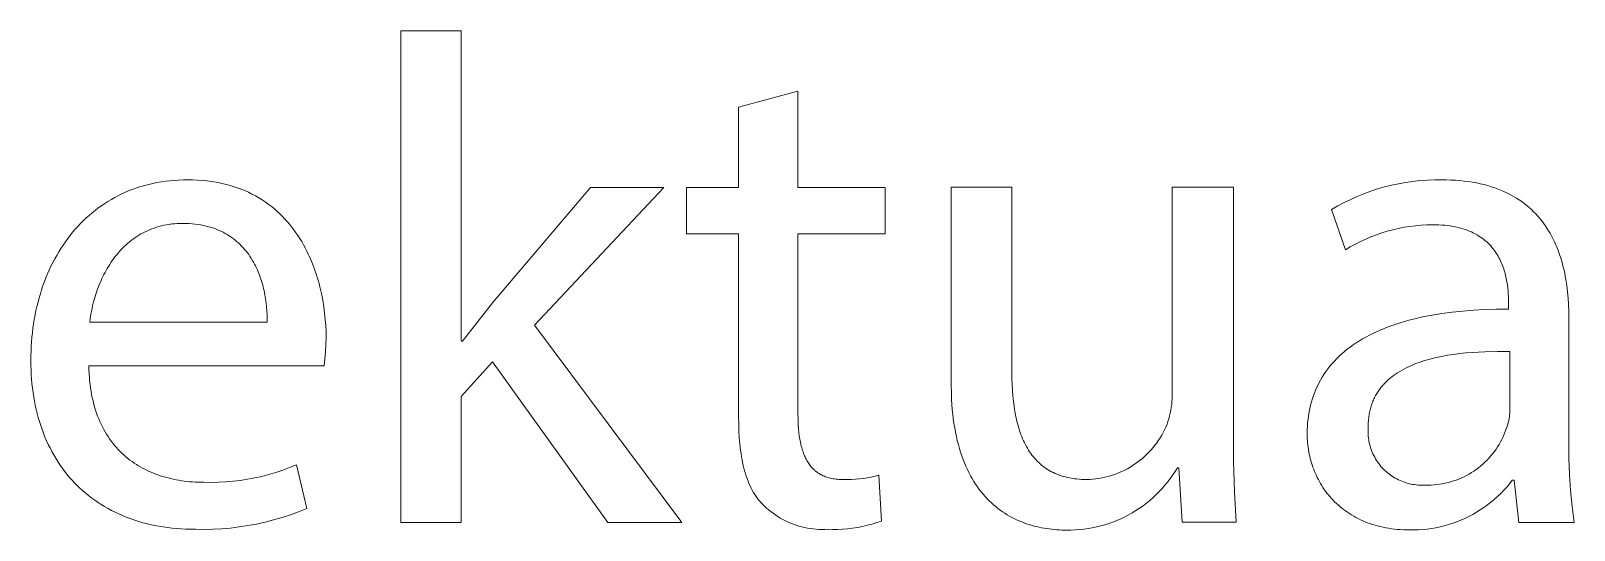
# Model space of a CAD drawing. Header units: millimetres. Extents: x 0 to 4030, y -54 to 2762.
# Drawn here: x 3602.1 to 3692.1, y 13.5 to 42.6 of the extents above; entities that cross this region are included whole.
import ezdxf

# ---------------------------------------------------------------- set-up
doc = ezdxf.new("R2010")
doc.units = ezdxf.units.MM
doc.header["$MEASUREMENT"] = 0
doc.layers.add('Domyślny', color=7, linetype='Continuous', true_color=0x000000)

msp = doc.modelspace()

# ---------------------------------------------------------------- linework, layer by layer
at = {"layer": 'Domyślny', "color": 18, "lineweight": 15, "true_color": 0x000000}
for p, q in [((3623.718, 13.946), (3623.718, 42.598)), ((3623.718, 42.598), (3627.235, 42.598)), ((3627.235, 42.598), (3627.235, 24.508)), ((3643.417, 38.155), (3646.88, 39.081)), ((3646.88, 39.081), (3646.88, 33.471)), ((3643.417, 33.471), (3643.417, 38.155)), ((3607.88, 33.284), (3608.1, 33.369)), ((3608.1, 33.369), (3608.324, 33.448)), ((3608.324, 33.448), (3608.551, 33.521)), ((3608.551, 33.521), (3608.782, 33.588)), ((3608.782, 33.588), (3609.016, 33.649)), ((3609.016, 33.649), (3609.254, 33.704)), ((3609.254, 33.704), (3609.495, 33.753)), ((3609.495, 33.753), (3609.74, 33.796)), ((3609.74, 33.796), (3609.988, 33.832)), ((3609.988, 33.832), (3610.24, 33.862)), ((3610.24, 33.862), (3610.495, 33.885)), ((3610.495, 33.885), (3610.753, 33.902)), ((3610.753, 33.902), (3611.015, 33.912)), ((3611.015, 33.912), (3611.28, 33.915)), ((3611.28, 33.915), (3611.576, 33.911)), ((3611.576, 33.911), (3611.865, 33.899)), ((3611.865, 33.899), (3612.148, 33.879)), ((3612.148, 33.879), (3612.424, 33.851)), ((3612.424, 33.851), (3612.693, 33.816)), ((3612.693, 33.816), (3612.955, 33.774)), ((3612.955, 33.774), (3613.212, 33.724)), ((3613.212, 33.724), (3613.461, 33.667)), ((3613.461, 33.667), (3613.705, 33.604)), ((3613.705, 33.604), (3613.942, 33.534)), ((3613.942, 33.534), (3614.173, 33.457)), ((3614.173, 33.457), (3614.398, 33.374)), ((3614.398, 33.374), (3614.617, 33.285)), ((3629.06, 26.735), (3634.777, 33.472)), ((3639.058, 33.472), (3631.516, 25.447)), ((3634.777, 33.472), (3639.058, 33.472)), ((3640.384, 30.774), (3640.384, 33.471)), ((3640.384, 33.471), (3643.417, 33.471)), ((3646.88, 33.471), (3651.966, 33.471)), ((3651.966, 33.471), (3651.966, 30.774)), ((3655.812, 22.044), (3655.812, 33.478)), ((3655.812, 33.478), (3659.355, 33.478)), ((3659.355, 33.478), (3659.355, 22.661)), ((3668.71, 21.493), (3668.71, 33.478)), ((3668.71, 33.478), (3672.279, 33.478)), ((3672.279, 33.478), (3672.279, 19.265)), ((3680.282, 33.251), (3680.682, 33.382)), ((3680.682, 33.382), (3681.086, 33.498)), ((3681.086, 33.498), (3681.494, 33.601)), ((3681.494, 33.601), (3681.905, 33.689)), ((3681.905, 33.689), (3682.319, 33.763)), ((3682.319, 33.763), (3682.736, 33.823)), ((3682.736, 33.823), (3683.154, 33.868)), ((3683.154, 33.868), (3683.573, 33.899)), ((3683.573, 33.899), (3683.994, 33.915)), ((3683.994, 33.915), (3684.414, 33.917)), ((3684.414, 33.917), (3684.69, 33.914)), ((3684.69, 33.914), (3684.96, 33.905)), ((3684.96, 33.905), (3685.223, 33.89)), ((3685.223, 33.89), (3685.48, 33.87)), ((3685.48, 33.87), (3685.73, 33.844)), ((3685.73, 33.844), (3685.974, 33.813)), ((3685.974, 33.813), (3686.212, 33.776)), ((3686.212, 33.776), (3686.444, 33.734)), ((3686.444, 33.734), (3686.67, 33.686)), ((3686.67, 33.686), (3686.89, 33.634)), ((3686.89, 33.634), (3687.104, 33.577)), ((3687.104, 33.577), (3687.312, 33.514)), ((3687.312, 33.514), (3687.514, 33.447)), ((3687.514, 33.447), (3687.711, 33.375)), ((3687.711, 33.375), (3687.902, 33.299)), ((3606.07, 32.274), (3606.256, 32.407)), ((3606.256, 32.407), (3606.445, 32.535)), ((3606.445, 32.535), (3606.639, 32.659)), ((3606.639, 32.659), (3606.836, 32.776)), ((3606.836, 32.776), (3607.038, 32.889)), ((3607.038, 32.889), (3607.243, 32.996)), ((3607.243, 32.996), (3607.452, 33.098)), ((3607.452, 33.098), (3607.664, 33.194)), ((3607.664, 33.194), (3607.88, 33.284)), ((3614.617, 33.285), (3614.83, 33.19)), ((3614.83, 33.19), (3615.036, 33.089)), ((3615.036, 33.089), (3615.238, 32.983)), ((3615.238, 32.983), (3615.433, 32.871)), ((3615.433, 32.871), (3615.622, 32.754)), ((3615.622, 32.754), (3615.806, 32.632)), ((3615.806, 32.632), (3615.985, 32.505)), ((3615.985, 32.505), (3616.158, 32.373)), ((3678.364, 32.396), (3678.735, 32.593)), ((3678.735, 32.593), (3679.113, 32.778)), ((3679.113, 32.778), (3679.497, 32.949)), ((3679.497, 32.949), (3679.887, 33.107)), ((3679.887, 33.107), (3680.282, 33.251)), ((3687.902, 33.299), (3688.088, 33.218)), ((3688.088, 33.218), (3688.268, 33.133)), ((3688.268, 33.133), (3688.443, 33.043)), ((3688.443, 33.043), (3688.612, 32.949)), ((3688.612, 32.949), (3688.776, 32.851)), ((3688.776, 32.851), (3688.935, 32.749)), ((3688.935, 32.749), (3689.089, 32.643)), ((3689.089, 32.643), (3689.237, 32.533)), ((3689.237, 32.533), (3689.381, 32.419)), ((3689.381, 32.419), (3689.52, 32.302)), ((3605.038, 31.371), (3605.2, 31.533)), ((3605.2, 31.533), (3605.366, 31.691)), ((3605.366, 31.691), (3605.536, 31.844)), ((3605.536, 31.844), (3605.71, 31.992)), ((3605.71, 31.992), (3605.888, 32.135)), ((3605.888, 32.135), (3606.07, 32.274)), ((3616.158, 32.373), (3616.325, 32.237)), ((3616.325, 32.237), (3616.487, 32.096)), ((3616.487, 32.096), (3616.644, 31.951)), ((3616.644, 31.951), (3616.795, 31.803)), ((3616.795, 31.803), (3616.942, 31.65)), ((3616.942, 31.65), (3617.083, 31.493)), ((3677.999, 32.185), (3678.364, 32.396)), ((3678.804, 29.837), (3677.999, 32.185)), ((3689.52, 32.302), (3689.654, 32.181)), ((3689.654, 32.181), (3689.783, 32.057)), ((3689.783, 32.057), (3689.907, 31.929)), ((3689.907, 31.929), (3690.027, 31.798)), ((3690.027, 31.798), (3690.143, 31.664)), ((3690.143, 31.664), (3690.253, 31.527)), ((3690.253, 31.527), (3690.36, 31.387)), ((3604.29, 30.493), (3604.431, 30.677)), ((3604.431, 30.677), (3604.577, 30.857)), ((3604.577, 30.857), (3604.726, 31.033)), ((3604.726, 31.033), (3604.88, 31.204)), ((3604.88, 31.204), (3605.038, 31.371)), ((3608.325, 30.614), (3608.211, 30.538)), ((3608.442, 30.687), (3608.325, 30.614)), ((3608.561, 30.758), (3608.442, 30.687)), ((3608.683, 30.824), (3608.561, 30.758)), ((3608.807, 30.888), (3608.683, 30.824)), ((3608.935, 30.948), (3608.807, 30.888)), ((3609.065, 31.005), (3608.935, 30.948)), ((3609.198, 31.058), (3609.065, 31.005)), ((3609.333, 31.107), (3609.198, 31.058)), ((3609.471, 31.153), (3609.333, 31.107)), ((3609.613, 31.194), (3609.471, 31.153)), ((3609.757, 31.232), (3609.613, 31.194)), ((3609.903, 31.266), (3609.757, 31.232)), ((3610.053, 31.295), (3609.903, 31.266)), ((3610.206, 31.32), (3610.053, 31.295)), ((3610.361, 31.341), (3610.206, 31.32)), ((3610.519, 31.358), (3610.361, 31.341)), ((3610.68, 31.369), (3610.519, 31.358)), ((3610.845, 31.376), (3610.68, 31.369)), ((3611.012, 31.379), (3610.845, 31.376)), ((3611.197, 31.376), (3611.012, 31.379)), ((3611.378, 31.369), (3611.197, 31.376)), ((3611.554, 31.356), (3611.378, 31.369)), ((3611.727, 31.339), (3611.554, 31.356)), ((3611.895, 31.317), (3611.727, 31.339)), ((3612.058, 31.29), (3611.895, 31.317)), ((3612.218, 31.259), (3612.058, 31.29)), ((3612.373, 31.223), (3612.218, 31.259)), ((3612.525, 31.184), (3612.373, 31.223)), ((3612.672, 31.14), (3612.525, 31.184)), ((3612.815, 31.092), (3612.672, 31.14)), ((3612.955, 31.04), (3612.815, 31.092)), ((3613.09, 30.984), (3612.955, 31.04)), ((3613.222, 30.924), (3613.09, 30.984)), ((3613.35, 30.861), (3613.222, 30.924)), ((3613.474, 30.794), (3613.35, 30.861)), ((3613.594, 30.724), (3613.474, 30.794)), ((3613.711, 30.651), (3613.594, 30.724)), ((3613.824, 30.574), (3613.711, 30.651)), ((3617.083, 31.493), (3617.219, 31.334)), ((3617.219, 31.334), (3617.35, 31.17)), ((3617.35, 31.17), (3617.477, 31.004)), ((3617.477, 31.004), (3617.598, 30.835)), ((3617.598, 30.835), (3617.715, 30.663)), ((3617.715, 30.663), (3617.827, 30.488)), ((3643.417, 30.774), (3640.384, 30.774)), ((3643.417, 20.118), (3643.417, 30.774)), ((3651.966, 30.774), (3646.88, 30.774)), ((3646.88, 30.774), (3646.88, 20.238)), ((3680.609, 30.714), (3680.296, 30.594)), ((3680.926, 30.823), (3680.609, 30.714)), ((3681.246, 30.921), (3680.926, 30.823)), ((3681.57, 31.008), (3681.246, 30.921)), ((3681.896, 31.084), (3681.57, 31.008)), ((3682.225, 31.148), (3681.896, 31.084)), ((3682.556, 31.201), (3682.225, 31.148)), ((3682.888, 31.243), (3682.556, 31.201)), ((3683.222, 31.274), (3682.888, 31.243)), ((3683.556, 31.292), (3683.222, 31.274)), ((3683.891, 31.3), (3683.556, 31.292)), ((3684.075, 31.298), (3683.891, 31.3)), ((3684.254, 31.291), (3684.075, 31.298)), ((3684.428, 31.281), (3684.254, 31.291)), ((3684.597, 31.267), (3684.428, 31.281)), ((3684.762, 31.248), (3684.597, 31.267)), ((3684.921, 31.226), (3684.762, 31.248)), ((3685.076, 31.201), (3684.921, 31.226)), ((3685.226, 31.171), (3685.076, 31.201)), ((3685.371, 31.139), (3685.226, 31.171)), ((3685.512, 31.102), (3685.371, 31.139)), ((3685.648, 31.063), (3685.512, 31.102)), ((3685.78, 31.02), (3685.648, 31.063)), ((3685.907, 30.975), (3685.78, 31.02)), ((3686.03, 30.926), (3685.907, 30.975)), ((3686.15, 30.874), (3686.03, 30.926)), ((3686.264, 30.819), (3686.15, 30.874)), ((3686.375, 30.762), (3686.264, 30.819)), ((3686.482, 30.702), (3686.375, 30.762)), ((3686.585, 30.64), (3686.482, 30.702)), ((3686.684, 30.575), (3686.585, 30.64)), ((3690.36, 31.387), (3690.462, 31.244)), ((3690.462, 31.244), (3690.559, 31.098)), ((3690.559, 31.098), (3690.653, 30.95)), ((3690.653, 30.95), (3690.742, 30.799)), ((3690.742, 30.799), (3690.827, 30.645)), ((3690.827, 30.645), (3690.908, 30.489)), ((3603.648, 29.511), (3603.767, 29.715)), ((3603.767, 29.715), (3603.892, 29.915)), ((3603.892, 29.915), (3604.02, 30.112)), ((3604.02, 30.112), (3604.153, 30.304)), ((3604.153, 30.304), (3604.29, 30.493)), ((3607.303, 29.73), (3607.215, 29.628)), ((3607.394, 29.829), (3607.303, 29.73)), ((3607.487, 29.926), (3607.394, 29.829)), ((3607.583, 30.021), (3607.487, 29.926)), ((3607.681, 30.114), (3607.583, 30.021)), ((3607.782, 30.204), (3607.681, 30.114)), ((3607.886, 30.292), (3607.782, 30.204)), ((3607.992, 30.376), (3607.886, 30.292)), ((3608.1, 30.459), (3607.992, 30.376)), ((3608.211, 30.538), (3608.1, 30.459)), ((3613.934, 30.495), (3613.824, 30.574)), ((3614.04, 30.412), (3613.934, 30.495)), ((3614.143, 30.326), (3614.04, 30.412)), ((3614.242, 30.238), (3614.143, 30.326)), ((3614.338, 30.147), (3614.242, 30.238)), ((3614.43, 30.054), (3614.338, 30.147)), ((3614.519, 29.958), (3614.43, 30.054)), ((3614.605, 29.86), (3614.519, 29.958)), ((3614.688, 29.76), (3614.605, 29.86)), ((3614.767, 29.658), (3614.688, 29.76)), ((3617.827, 30.488), (3617.935, 30.311)), ((3617.935, 30.311), (3618.038, 30.131)), ((3618.038, 30.131), (3618.137, 29.95)), ((3618.137, 29.95), (3618.231, 29.766)), ((3618.231, 29.766), (3618.321, 29.581)), ((3679.092, 30.009), (3678.804, 29.837)), ((3679.385, 30.17), (3679.092, 30.009)), ((3679.684, 30.322), (3679.385, 30.17)), ((3679.988, 30.463), (3679.684, 30.322)), ((3680.296, 30.594), (3679.988, 30.463)), ((3686.78, 30.508), (3686.684, 30.575)), ((3686.871, 30.438), (3686.78, 30.508)), ((3686.959, 30.367), (3686.871, 30.438)), ((3687.044, 30.293), (3686.959, 30.367)), ((3687.125, 30.218), (3687.044, 30.293)), ((3687.202, 30.14), (3687.125, 30.218)), ((3687.277, 30.061), (3687.202, 30.14)), ((3687.348, 29.98), (3687.277, 30.061)), ((3687.415, 29.898), (3687.348, 29.98)), ((3687.48, 29.814), (3687.415, 29.898)), ((3687.541, 29.729), (3687.48, 29.814)), ((3687.6, 29.642), (3687.541, 29.729)), ((3690.908, 30.489), (3690.985, 30.331)), ((3690.985, 30.331), (3691.059, 30.171)), ((3691.059, 30.171), (3691.128, 30.009)), ((3691.128, 30.009), (3691.194, 29.844)), ((3691.194, 29.844), (3691.256, 29.678)), ((3603.212, 28.657), (3603.314, 28.876)), ((3603.314, 28.876), (3603.421, 29.091)), ((3603.421, 29.091), (3603.532, 29.303)), ((3603.532, 29.303), (3603.648, 29.511)), ((3606.666, 28.867), (3606.597, 28.752)), ((3606.737, 28.981), (3606.666, 28.867)), ((3606.811, 29.093), (3606.737, 28.981)), ((3606.887, 29.203), (3606.811, 29.093)), ((3606.965, 29.312), (3606.887, 29.203)), ((3607.046, 29.419), (3606.965, 29.312)), ((3607.129, 29.525), (3607.046, 29.419)), ((3607.215, 29.628), (3607.129, 29.525)), ((3614.844, 29.553), (3614.767, 29.658)), ((3614.917, 29.447), (3614.844, 29.553)), ((3614.988, 29.339), (3614.917, 29.447)), ((3615.055, 29.229), (3614.988, 29.339)), ((3615.119, 29.118), (3615.055, 29.229)), ((3615.181, 29.005), (3615.119, 29.118)), ((3615.24, 28.892), (3615.181, 29.005)), ((3615.296, 28.776), (3615.24, 28.892)), ((3618.321, 29.581), (3618.406, 29.394)), ((3618.406, 29.394), (3618.487, 29.206)), ((3618.487, 29.206), (3618.565, 29.016)), ((3618.565, 29.016), (3618.638, 28.826)), ((3618.638, 28.826), (3618.707, 28.634)), ((3687.656, 29.555), (3687.6, 29.642)), ((3687.708, 29.466), (3687.656, 29.555)), ((3687.758, 29.376), (3687.708, 29.466)), ((3687.806, 29.285), (3687.758, 29.376)), ((3687.85, 29.194), (3687.806, 29.285)), ((3687.893, 29.102), (3687.85, 29.194)), ((3687.932, 29.009), (3687.893, 29.102)), ((3687.969, 28.916), (3687.932, 29.009)), ((3688.004, 28.822), (3687.969, 28.916)), ((3688.037, 28.728), (3688.004, 28.822)), ((3691.256, 29.678), (3691.315, 29.51)), ((3691.315, 29.51), (3691.37, 29.34)), ((3691.37, 29.34), (3691.421, 29.168)), ((3691.421, 29.168), (3691.469, 28.995)), ((3691.469, 28.995), (3691.514, 28.821)), ((3691.514, 28.821), (3691.556, 28.645)), ((3602.848, 27.747), (3602.932, 27.98)), ((3602.932, 27.98), (3603.021, 28.209)), ((3603.021, 28.209), (3603.114, 28.434)), ((3603.114, 28.434), (3603.212, 28.657)), ((3606.232, 28.041), (3606.128, 27.797)), ((3606.287, 28.162), (3606.232, 28.041)), ((3606.344, 28.282), (3606.287, 28.162)), ((3606.404, 28.401), (3606.344, 28.282)), ((3606.466, 28.519), (3606.404, 28.401)), ((3606.53, 28.636), (3606.466, 28.519)), ((3606.597, 28.752), (3606.53, 28.636)), ((3615.349, 28.66), (3615.296, 28.776)), ((3615.4, 28.543), (3615.349, 28.66)), ((3615.448, 28.425), (3615.4, 28.543)), ((3615.493, 28.306), (3615.448, 28.425)), ((3615.536, 28.186), (3615.493, 28.306)), ((3615.576, 28.066), (3615.536, 28.186)), ((3615.614, 27.946), (3615.576, 28.066)), ((3615.649, 27.825), (3615.614, 27.946)), ((3618.707, 28.634), (3618.772, 28.442)), ((3618.772, 28.442), (3618.834, 28.25)), ((3618.834, 28.25), (3618.891, 28.057)), ((3618.891, 28.057), (3618.945, 27.864)), ((3688.067, 28.634), (3688.037, 28.728)), ((3688.095, 28.54), (3688.067, 28.634)), ((3688.121, 28.445), (3688.095, 28.54)), ((3688.146, 28.351), (3688.121, 28.445)), ((3688.168, 28.257), (3688.146, 28.351)), ((3688.188, 28.163), (3688.168, 28.257)), ((3688.224, 27.977), (3688.188, 28.163)), ((3688.253, 27.792), (3688.224, 27.977)), ((3691.556, 28.645), (3691.594, 28.468)), ((3691.594, 28.468), (3691.629, 28.29)), ((3691.629, 28.29), (3691.662, 28.111)), ((3691.662, 28.111), (3691.717, 27.751)), ((3602.558, 26.787), (3602.623, 27.032)), ((3602.623, 27.032), (3602.694, 27.273)), ((3602.694, 27.273), (3602.769, 27.512)), ((3602.769, 27.512), (3602.848, 27.747)), ((3605.869, 27.058), (3605.8, 26.811)), ((3605.947, 27.305), (3605.869, 27.058)), ((3606.033, 27.551), (3605.947, 27.305)), ((3606.128, 27.797), (3606.033, 27.551)), ((3615.682, 27.703), (3615.649, 27.825)), ((3615.713, 27.582), (3615.682, 27.703)), ((3615.741, 27.461), (3615.713, 27.582)), ((3615.791, 27.219), (3615.741, 27.461)), ((3615.833, 26.978), (3615.791, 27.219)), ((3618.945, 27.864), (3618.995, 27.67)), ((3618.995, 27.67), (3619.085, 27.285)), ((3619.085, 27.285), (3619.161, 26.901)), ((3688.275, 27.611), (3688.253, 27.792)), ((3688.293, 27.434), (3688.275, 27.611)), ((3688.305, 27.261), (3688.293, 27.434)), ((3688.314, 27.093), (3688.305, 27.261)), ((3688.318, 26.932), (3688.314, 27.093)), ((3691.717, 27.751), (3691.761, 27.387)), ((3691.761, 27.387), (3691.795, 27.021)), ((3691.795, 27.021), (3691.818, 26.654)), ((3602.389, 26.038), (3602.44, 26.29)), ((3602.44, 26.29), (3602.497, 26.54)), ((3602.497, 26.54), (3602.558, 26.787)), ((3605.687, 26.321), (3605.642, 26.08)), ((3605.74, 26.565), (3605.687, 26.321)), ((3605.8, 26.811), (3605.74, 26.565)), ((3615.866, 26.739), (3615.833, 26.978)), ((3615.892, 26.503), (3615.866, 26.739)), ((3615.91, 26.271), (3615.892, 26.503)), ((3615.921, 26.044), (3615.91, 26.271)), ((3619.161, 26.901), (3619.224, 26.521)), ((3619.224, 26.521), (3619.274, 26.146)), ((3619.274, 26.146), (3619.312, 25.777)), ((3627.315, 24.508), (3629.06, 26.735)), ((3683.859, 26.028), (3684.435, 26.123)), ((3684.435, 26.123), (3685.032, 26.202)), ((3685.032, 26.202), (3685.65, 26.267)), ((3685.65, 26.267), (3686.287, 26.317)), ((3686.287, 26.317), (3686.945, 26.351)), ((3686.945, 26.351), (3687.622, 26.37)), ((3687.622, 26.37), (3688.32, 26.374)), ((3688.32, 26.777), (3688.318, 26.932)), ((3688.32, 26.374), (3688.32, 26.777)), ((3691.818, 26.654), (3691.831, 26.286)), ((3691.831, 26.286), (3691.836, 25.918)), ((3602.231, 25.002), (3602.263, 25.264)), ((3602.263, 25.264), (3602.3, 25.524)), ((3602.3, 25.524), (3602.342, 25.782)), ((3602.342, 25.782), (3602.389, 26.038)), ((3605.605, 25.842), (3605.576, 25.608)), ((3605.576, 25.608), (3615.924, 25.608)), ((3605.642, 26.08), (3605.605, 25.842)), ((3615.926, 25.823), (3615.921, 26.044)), ((3615.924, 25.608), (3615.926, 25.823)), ((3619.312, 25.777), (3619.339, 25.416)), ((3619.339, 25.416), (3619.354, 25.064)), ((3631.516, 25.447), (3640.105, 13.946)), ((3680.84, 25.155), (3681.062, 25.248)), ((3681.062, 25.248), (3681.29, 25.337)), ((3681.29, 25.337), (3681.523, 25.422)), ((3681.523, 25.422), (3681.761, 25.504)), ((3681.761, 25.504), (3682.005, 25.582)), ((3682.005, 25.582), (3682.254, 25.657)), ((3682.254, 25.657), (3682.508, 25.728)), ((3682.508, 25.728), (3682.768, 25.795)), ((3682.768, 25.795), (3683.303, 25.919)), ((3683.303, 25.919), (3683.859, 26.028)), ((3691.836, 25.918), (3691.836, 18.617)), ((3602.163, 24.2), (3602.181, 24.469)), ((3602.181, 24.469), (3602.203, 24.737)), ((3602.203, 24.737), (3602.231, 25.002)), ((3619.349, 24.308), (3619.325, 23.895)), ((3619.359, 24.722), (3619.349, 24.308)), ((3619.354, 25.064), (3619.359, 24.722)), ((3627.235, 24.508), (3627.315, 24.508)), ((3679.257, 24.288), (3679.436, 24.408)), ((3679.436, 24.408), (3679.62, 24.526)), ((3679.62, 24.526), (3679.809, 24.639)), ((3679.809, 24.639), (3680.004, 24.75)), ((3680.004, 24.75), (3680.205, 24.856)), ((3680.205, 24.856), (3680.411, 24.959)), ((3680.411, 24.959), (3680.623, 25.059)), ((3680.623, 25.059), (3680.84, 25.155)), ((3602.141, 23.38), (3602.143, 23.655)), ((3602.143, 23.655), (3602.151, 23.929)), ((3602.151, 23.929), (3602.163, 24.2)), ((3619.288, 23.483), (3619.239, 23.072)), ((3619.325, 23.895), (3619.288, 23.483)), ((3678.164, 23.347), (3678.304, 23.492)), ((3678.304, 23.492), (3678.448, 23.633)), ((3678.448, 23.633), (3678.599, 23.771)), ((3678.599, 23.771), (3678.755, 23.905)), ((3678.755, 23.905), (3678.917, 24.036)), ((3678.917, 24.036), (3679.084, 24.164)), ((3679.084, 24.164), (3679.257, 24.288)), ((3683.587, 23.423), (3683.427, 23.376)), ((3683.749, 23.468), (3683.587, 23.423)), ((3684.08, 23.55), (3683.749, 23.468)), ((3684.419, 23.622), (3684.08, 23.55)), ((3684.764, 23.685), (3684.419, 23.622)), ((3685.116, 23.739), (3684.764, 23.685)), ((3685.472, 23.785), (3685.116, 23.739)), ((3685.833, 23.824), (3685.472, 23.785)), ((3686.197, 23.854), (3685.833, 23.824)), ((3686.563, 23.878), (3686.197, 23.854)), ((3686.931, 23.895), (3686.563, 23.878)), ((3687.668, 23.911), (3686.931, 23.895)), ((3688.4, 23.905), (3687.668, 23.911)), ((3688.4, 20.523), (3688.4, 23.905)), ((3602.143, 23.106), (3602.141, 23.38)), ((3602.151, 22.835), (3602.143, 23.106)), ((3602.164, 22.566), (3602.151, 22.835)), ((3602.182, 22.301), (3602.164, 22.566)), ((3605.523, 23.072), (3605.528, 22.848)), ((3619.239, 23.072), (3605.523, 23.072)), ((3605.528, 22.848), (3605.538, 22.629)), ((3605.538, 22.629), (3605.552, 22.414)), ((3629.06, 23.3), (3627.235, 21.287)), ((3635.797, 13.946), (3629.06, 23.3)), ((3659.355, 22.661), (3659.359, 22.317)), ((3677.45, 22.409), (3677.554, 22.574)), ((3677.554, 22.574), (3677.665, 22.735)), ((3677.665, 22.735), (3677.781, 22.893)), ((3677.781, 22.893), (3677.903, 23.048)), ((3677.903, 23.048), (3678.031, 23.199)), ((3678.031, 23.199), (3678.164, 23.347)), ((3681.606, 22.504), (3681.49, 22.415)), ((3681.726, 22.589), (3681.606, 22.504)), ((3681.85, 22.672), (3681.726, 22.589)), ((3681.978, 22.751), (3681.85, 22.672)), ((3682.109, 22.826), (3681.978, 22.751)), ((3682.243, 22.899), (3682.109, 22.826)), ((3682.381, 22.969), (3682.243, 22.899)), ((3682.521, 23.035), (3682.381, 22.969)), ((3682.665, 23.099), (3682.521, 23.035)), ((3682.812, 23.16), (3682.665, 23.099)), ((3682.962, 23.218), (3682.812, 23.16)), ((3683.114, 23.273), (3682.962, 23.218)), ((3683.269, 23.326), (3683.114, 23.273)), ((3683.427, 23.376), (3683.269, 23.326)), ((3602.206, 22.039), (3602.182, 22.301)), ((3602.234, 21.779), (3602.206, 22.039)), ((3602.268, 21.523), (3602.234, 21.779)), ((3605.552, 22.414), (3605.57, 22.203)), ((3605.57, 22.203), (3605.592, 21.997)), ((3605.592, 21.997), (3605.619, 21.794)), ((3605.619, 21.794), (3605.649, 21.595)), ((3655.823, 21.417), (3655.812, 22.044)), ((3659.359, 22.317), (3659.369, 21.981)), ((3659.369, 21.981), (3659.386, 21.652)), ((3659.386, 21.652), (3659.41, 21.33)), ((3677.014, 21.537), (3677.089, 21.718)), ((3677.089, 21.718), (3677.171, 21.895)), ((3677.171, 21.895), (3677.258, 22.07)), ((3677.258, 22.07), (3677.351, 22.241)), ((3677.351, 22.241), (3677.45, 22.409)), ((3680.752, 21.639), (3680.712, 21.579)), ((3680.793, 21.697), (3680.752, 21.639)), ((3680.836, 21.754), (3680.793, 21.697)), ((3680.879, 21.81), (3680.836, 21.754)), ((3680.924, 21.865), (3680.879, 21.81)), ((3680.97, 21.92), (3680.924, 21.865)), ((3681.017, 21.973), (3680.97, 21.92)), ((3681.066, 22.026), (3681.017, 21.973)), ((3681.115, 22.078), (3681.066, 22.026)), ((3681.165, 22.128), (3681.115, 22.078)), ((3681.217, 22.178), (3681.165, 22.128)), ((3681.269, 22.227), (3681.217, 22.178)), ((3681.323, 22.276), (3681.269, 22.227)), ((3681.378, 22.323), (3681.323, 22.276)), ((3681.433, 22.37), (3681.378, 22.323)), ((3681.49, 22.415), (3681.433, 22.37)), ((3602.306, 21.27), (3602.268, 21.523)), ((3602.35, 21.02), (3602.306, 21.27)), ((3602.399, 20.773), (3602.35, 21.02)), ((3602.452, 20.53), (3602.399, 20.773)), ((3605.649, 21.595), (3605.684, 21.4)), ((3605.684, 21.4), (3605.722, 21.209)), ((3605.722, 21.209), (3605.765, 21.023)), ((3605.765, 21.023), (3605.811, 20.84)), ((3605.811, 20.84), (3605.861, 20.661)), ((3627.235, 21.287), (3627.235, 13.946)), ((3655.836, 21.115), (3655.823, 21.417)), ((3655.854, 20.82), (3655.836, 21.115)), ((3655.878, 20.532), (3655.854, 20.82)), ((3659.41, 21.33), (3659.442, 21.017)), ((3659.442, 21.017), (3659.481, 20.712)), ((3659.481, 20.712), (3659.527, 20.415)), ((3668.65, 20.65), (3668.673, 20.818)), ((3668.673, 20.818), (3668.69, 20.986)), ((3668.69, 20.986), (3668.702, 21.155)), ((3668.702, 21.155), (3668.709, 21.324)), ((3668.709, 21.324), (3668.71, 21.493)), ((3676.726, 20.583), (3676.772, 20.78)), ((3676.772, 20.78), (3676.823, 20.974)), ((3676.823, 20.974), (3676.881, 21.165)), ((3676.881, 21.165), (3676.945, 21.352)), ((3676.945, 21.352), (3677.014, 21.537)), ((3680.306, 20.723), (3680.284, 20.65)), ((3680.329, 20.795), (3680.306, 20.723)), ((3680.354, 20.866), (3680.329, 20.795)), ((3680.38, 20.936), (3680.354, 20.866)), ((3680.407, 21.004), (3680.38, 20.936)), ((3680.436, 21.072), (3680.407, 21.004)), ((3680.466, 21.139), (3680.436, 21.072)), ((3680.497, 21.205), (3680.466, 21.139)), ((3680.53, 21.27), (3680.497, 21.205)), ((3680.564, 21.334), (3680.53, 21.27)), ((3680.599, 21.397), (3680.564, 21.334)), ((3680.635, 21.458), (3680.599, 21.397)), ((3680.673, 21.519), (3680.635, 21.458)), ((3680.712, 21.579), (3680.673, 21.519)), ((3602.511, 20.29), (3602.452, 20.53)), ((3602.575, 20.053), (3602.511, 20.29)), ((3602.643, 19.819), (3602.575, 20.053)), ((3602.716, 19.59), (3602.643, 19.819)), ((3605.861, 20.661), (3605.915, 20.486)), ((3605.915, 20.486), (3605.972, 20.314)), ((3605.972, 20.314), (3606.033, 20.147)), ((3606.033, 20.147), (3606.098, 19.984)), ((3606.098, 19.984), (3606.165, 19.824)), ((3606.165, 19.824), (3606.237, 19.668)), ((3643.421, 19.694), (3643.417, 20.118)), ((3646.88, 20.238), (3646.882, 20.015)), ((3646.882, 20.015), (3646.888, 19.798)), ((3655.906, 20.251), (3655.878, 20.532)), ((3655.939, 19.978), (3655.906, 20.251)), ((3655.976, 19.711), (3655.939, 19.978)), ((3659.527, 20.415), (3659.582, 20.127)), ((3659.582, 20.127), (3659.645, 19.848)), ((3659.645, 19.848), (3659.679, 19.712)), ((3668.401, 19.668), (3668.456, 19.828)), ((3668.456, 19.828), (3668.505, 19.99)), ((3668.505, 19.99), (3668.55, 20.153)), ((3668.55, 20.153), (3668.589, 20.318)), ((3668.589, 20.318), (3668.622, 20.484)), ((3668.622, 20.484), (3668.65, 20.65)), ((3676.604, 19.762), (3676.626, 19.972)), ((3676.626, 19.972), (3676.653, 20.179)), ((3676.653, 20.179), (3676.687, 20.382)), ((3676.687, 20.382), (3676.726, 20.583)), ((3680.146, 19.862), (3680.14, 19.777)), ((3680.153, 19.946), (3680.146, 19.862)), ((3680.162, 20.028), (3680.153, 19.946)), ((3680.172, 20.11), (3680.162, 20.028)), ((3680.183, 20.19), (3680.172, 20.11)), ((3680.197, 20.27), (3680.183, 20.19)), ((3680.211, 20.348), (3680.197, 20.27)), ((3680.227, 20.425), (3680.211, 20.348)), ((3680.245, 20.501), (3680.227, 20.425)), ((3680.264, 20.576), (3680.245, 20.501)), ((3680.284, 20.65), (3680.264, 20.576)), ((3688.309, 19.796), (3688.332, 19.898)), ((3688.332, 19.898), (3688.352, 20.001)), ((3688.352, 20.001), (3688.368, 20.105)), ((3688.368, 20.105), (3688.381, 20.209)), ((3688.381, 20.209), (3688.391, 20.313)), ((3688.391, 20.313), (3688.397, 20.418)), ((3688.397, 20.418), (3688.4, 20.523)), ((3602.795, 19.363), (3602.716, 19.59)), ((3602.878, 19.14), (3602.795, 19.363)), ((3602.965, 18.921), (3602.878, 19.14)), ((3603.058, 18.706), (3602.965, 18.921)), ((3606.237, 19.668), (3606.312, 19.516)), ((3606.312, 19.516), (3606.39, 19.368)), ((3606.39, 19.368), (3606.471, 19.223)), ((3606.471, 19.223), (3606.556, 19.082)), ((3606.556, 19.082), (3606.643, 18.945)), ((3606.643, 18.945), (3606.734, 18.811)), ((3643.435, 19.283), (3643.421, 19.694)), ((3643.457, 18.886), (3643.435, 19.283)), ((3646.888, 19.798), (3646.898, 19.587)), ((3646.898, 19.587), (3646.913, 19.382)), ((3646.913, 19.382), (3646.932, 19.183)), ((3646.932, 19.183), (3646.956, 18.991)), ((3646.956, 18.991), (3646.984, 18.805)), ((3656.019, 19.451), (3655.976, 19.711)), ((3656.065, 19.199), (3656.019, 19.451)), ((3656.116, 18.952), (3656.065, 19.199)), ((3656.172, 18.713), (3656.116, 18.952)), ((3659.679, 19.712), (3659.716, 19.578)), ((3659.716, 19.578), (3659.754, 19.447)), ((3659.754, 19.447), (3659.795, 19.318)), ((3659.795, 19.318), (3659.838, 19.191)), ((3659.838, 19.191), (3659.883, 19.067)), ((3659.883, 19.067), (3659.93, 18.945)), ((3659.93, 18.945), (3659.979, 18.826)), ((3668, 18.88), (3668.091, 19.032)), ((3668.091, 19.032), (3668.177, 19.187)), ((3668.177, 19.187), (3668.257, 19.345)), ((3668.257, 19.345), (3668.332, 19.505)), ((3668.332, 19.505), (3668.401, 19.668)), ((3672.279, 19.265), (3672.283, 17.493)), ((3676.577, 19.114), (3676.58, 19.333)), ((3676.578, 18.981), (3676.577, 19.114)), ((3676.583, 18.849), (3676.578, 18.981)), ((3676.58, 19.333), (3676.589, 19.549)), ((3676.589, 19.549), (3676.604, 19.762)), ((3680.126, 19.409), (3680.123, 19.301)), ((3680.123, 19.301), (3680.123, 19.192)), ((3680.123, 19.192), (3680.128, 19.084)), ((3680.133, 19.516), (3680.126, 19.409)), ((3680.128, 19.084), (3680.135, 18.977)), ((3680.134, 19.605), (3680.133, 19.516)), ((3680.136, 19.692), (3680.134, 19.605)), ((3680.135, 18.977), (3680.147, 18.869)), ((3680.14, 19.777), (3680.136, 19.692)), ((3687.928, 18.784), (3688, 18.934)), ((3688, 18.934), (3688.067, 19.086)), ((3688.067, 19.086), (3688.129, 19.24)), ((3688.129, 19.24), (3688.185, 19.396)), ((3688.185, 19.396), (3688.221, 19.494)), ((3688.221, 19.494), (3688.254, 19.594)), ((3688.254, 19.594), (3688.283, 19.695)), ((3688.283, 19.695), (3688.309, 19.796)), ((3603.155, 18.494), (3603.058, 18.706)), ((3603.257, 18.286), (3603.155, 18.494)), ((3603.364, 18.081), (3603.257, 18.286)), ((3603.476, 17.881), (3603.364, 18.081)), ((3606.734, 18.811), (3606.828, 18.682)), ((3606.828, 18.682), (3606.925, 18.556)), ((3606.925, 18.556), (3607.024, 18.433)), ((3607.024, 18.433), (3607.127, 18.314)), ((3607.127, 18.314), (3607.232, 18.199)), ((3607.232, 18.199), (3607.34, 18.087)), ((3607.34, 18.087), (3607.451, 17.979)), ((3643.489, 18.502), (3643.457, 18.886)), ((3643.532, 18.132), (3643.489, 18.502)), ((3643.557, 17.952), (3643.532, 18.132)), ((3646.984, 18.805), (3647.017, 18.626)), ((3647.017, 18.626), (3647.036, 18.539)), ((3647.036, 18.539), (3647.055, 18.453)), ((3647.055, 18.453), (3647.076, 18.369)), ((3647.076, 18.369), (3647.099, 18.287)), ((3647.099, 18.287), (3647.122, 18.207)), ((3647.122, 18.207), (3647.147, 18.128)), ((3647.147, 18.128), (3647.173, 18.051)), ((3647.173, 18.051), (3647.2, 17.975)), ((3656.232, 18.48), (3656.172, 18.713)), ((3656.295, 18.254), (3656.232, 18.48)), ((3656.363, 18.034), (3656.295, 18.254)), ((3656.435, 17.82), (3656.363, 18.034)), ((3659.979, 18.826), (3660.031, 18.709)), ((3660.031, 18.709), (3660.085, 18.595)), ((3660.085, 18.595), (3660.141, 18.484)), ((3660.141, 18.484), (3660.199, 18.375)), ((3660.199, 18.375), (3660.26, 18.269)), ((3660.26, 18.269), (3660.323, 18.165)), ((3660.323, 18.165), (3660.389, 18.064)), ((3660.389, 18.064), (3660.457, 17.966)), ((3667.226, 17.916), (3667.35, 18.042)), ((3667.35, 18.042), (3667.47, 18.172)), ((3667.47, 18.172), (3667.586, 18.306)), ((3667.586, 18.306), (3667.697, 18.444)), ((3667.697, 18.444), (3667.803, 18.586)), ((3667.803, 18.586), (3667.904, 18.731)), ((3667.904, 18.731), (3668, 18.88)), ((3676.59, 18.716), (3676.583, 18.849)), ((3676.6, 18.584), (3676.59, 18.716)), ((3676.614, 18.452), (3676.6, 18.584)), ((3676.63, 18.321), (3676.614, 18.452)), ((3676.649, 18.19), (3676.63, 18.321)), ((3676.671, 18.06), (3676.649, 18.19)), ((3676.697, 17.93), (3676.671, 18.06)), ((3680.147, 18.869), (3680.162, 18.762)), ((3680.162, 18.762), (3680.181, 18.656)), ((3680.181, 18.656), (3680.204, 18.55)), ((3680.204, 18.55), (3680.23, 18.445)), ((3680.23, 18.445), (3680.26, 18.341)), ((3680.26, 18.341), (3680.293, 18.239)), ((3680.293, 18.239), (3680.33, 18.137)), ((3680.33, 18.137), (3680.37, 18.037)), ((3680.37, 18.037), (3680.414, 17.938)), ((3687.392, 17.947), (3687.493, 18.079)), ((3687.493, 18.079), (3687.59, 18.214)), ((3687.59, 18.214), (3687.682, 18.352)), ((3687.682, 18.352), (3687.769, 18.493)), ((3687.769, 18.493), (3687.851, 18.637)), ((3687.851, 18.637), (3687.928, 18.784)), ((3691.836, 18.617), (3691.837, 17.68)), ((3603.592, 17.684), (3603.476, 17.881)), ((3603.712, 17.492), (3603.592, 17.684)), ((3603.838, 17.303), (3603.712, 17.492)), ((3603.967, 17.118), (3603.838, 17.303)), ((3604.102, 16.938), (3603.967, 17.118)), ((3607.451, 17.979), (3607.564, 17.874)), ((3607.564, 17.874), (3607.68, 17.773)), ((3607.68, 17.773), (3607.799, 17.676)), ((3607.799, 17.676), (3607.92, 17.582)), ((3607.92, 17.582), (3608.043, 17.491)), ((3608.043, 17.491), (3608.168, 17.404)), ((3608.168, 17.404), (3608.296, 17.32)), ((3608.296, 17.32), (3608.426, 17.24)), ((3608.426, 17.24), (3608.559, 17.163)), ((3608.559, 17.163), (3608.693, 17.089)), ((3616.835, 16.991), (3617.234, 17.139)), ((3617.234, 17.139), (3617.628, 17.301)), ((3617.628, 17.301), (3618.232, 14.751)), ((3643.585, 17.776), (3643.557, 17.952)), ((3643.615, 17.603), (3643.585, 17.776)), ((3643.649, 17.434), (3643.615, 17.603)), ((3643.685, 17.268), (3643.649, 17.434)), ((3643.724, 17.106), (3643.685, 17.268)), ((3643.766, 16.948), (3643.724, 17.106)), ((3647.2, 17.975), (3647.229, 17.901)), ((3647.229, 17.901), (3647.259, 17.829)), ((3647.259, 17.829), (3647.29, 17.759)), ((3647.29, 17.759), (3647.323, 17.69)), ((3647.323, 17.69), (3647.357, 17.624)), ((3647.357, 17.624), (3647.393, 17.558)), ((3647.393, 17.558), (3647.43, 17.495)), ((3647.43, 17.495), (3647.468, 17.434)), ((3647.468, 17.434), (3647.508, 17.374)), ((3647.508, 17.374), (3647.55, 17.316)), ((3647.55, 17.316), (3647.592, 17.259)), ((3647.592, 17.259), (3647.637, 17.205)), ((3647.637, 17.205), (3647.683, 17.152)), ((3647.683, 17.152), (3647.73, 17.101)), ((3647.73, 17.101), (3647.779, 17.052)), ((3656.51, 17.613), (3656.435, 17.82)), ((3656.589, 17.412), (3656.51, 17.613)), ((3656.672, 17.217), (3656.589, 17.412)), ((3656.759, 17.028), (3656.672, 17.217)), ((3660.457, 17.966), (3660.527, 17.871)), ((3660.527, 17.871), (3660.6, 17.778)), ((3660.6, 17.778), (3660.675, 17.688)), ((3660.675, 17.688), (3660.753, 17.602)), ((3660.753, 17.602), (3660.833, 17.518)), ((3660.833, 17.518), (3660.916, 17.437)), ((3660.916, 17.437), (3661.001, 17.358)), ((3661.001, 17.358), (3661.089, 17.283)), ((3661.089, 17.283), (3661.179, 17.211)), ((3661.179, 17.211), (3661.272, 17.142)), ((3661.272, 17.142), (3661.368, 17.076)), ((3666.09, 17.076), (3666.244, 17.163)), ((3666.244, 17.163), (3666.395, 17.256)), ((3666.395, 17.256), (3666.543, 17.354)), ((3666.543, 17.354), (3666.687, 17.457)), ((3666.687, 17.457), (3666.828, 17.564)), ((3666.828, 17.564), (3666.964, 17.677)), ((3666.964, 17.677), (3667.097, 17.794)), ((3667.097, 17.794), (3667.226, 17.916)), ((3669.005, 17.132), (3668.874, 16.918)), ((3669.085, 17.132), (3669.005, 17.132)), ((3669.287, 13.951), (3669.085, 17.132)), ((3672.283, 17.493), (3672.337, 15.721)), ((3676.725, 17.801), (3676.697, 17.93)), ((3676.756, 17.672), (3676.725, 17.801)), ((3676.79, 17.545), (3676.756, 17.672)), ((3676.827, 17.418), (3676.79, 17.545)), ((3676.866, 17.292), (3676.827, 17.418)), ((3676.909, 17.167), (3676.866, 17.292)), ((3676.955, 17.043), (3676.909, 17.167)), ((3680.414, 17.938), (3680.461, 17.841)), ((3680.461, 17.841), (3680.512, 17.745)), ((3680.512, 17.745), (3680.565, 17.651)), ((3680.565, 17.651), (3680.622, 17.559)), ((3680.622, 17.559), (3680.682, 17.469)), ((3680.682, 17.469), (3680.745, 17.381)), ((3680.745, 17.381), (3680.811, 17.296)), ((3680.811, 17.296), (3680.88, 17.213)), ((3680.88, 17.213), (3680.952, 17.132)), ((3680.952, 17.132), (3681.026, 17.054)), ((3686.435, 17.034), (3686.568, 17.133)), ((3686.568, 17.133), (3686.697, 17.237)), ((3686.697, 17.237), (3686.823, 17.345)), ((3686.823, 17.345), (3686.945, 17.458)), ((3686.945, 17.458), (3687.063, 17.574)), ((3687.063, 17.574), (3687.177, 17.695)), ((3687.177, 17.695), (3687.287, 17.819)), ((3687.287, 17.819), (3687.392, 17.947)), ((3691.837, 17.68), (3691.869, 16.744)), ((3604.241, 16.761), (3604.102, 16.938)), ((3604.384, 16.589), (3604.241, 16.761)), ((3604.532, 16.421), (3604.384, 16.589)), ((3604.684, 16.257), (3604.532, 16.421)), ((3604.841, 16.098), (3604.684, 16.257)), ((3608.693, 17.089), (3608.83, 17.019)), ((3608.83, 17.019), (3608.968, 16.952)), ((3608.968, 16.952), (3609.108, 16.888)), ((3609.108, 16.888), (3609.251, 16.828)), ((3609.251, 16.828), (3609.395, 16.771)), ((3609.395, 16.771), (3609.54, 16.717)), ((3609.54, 16.717), (3609.688, 16.666)), ((3609.688, 16.666), (3609.837, 16.619)), ((3609.837, 16.619), (3609.988, 16.575)), ((3609.988, 16.575), (3610.14, 16.534)), ((3610.14, 16.534), (3610.294, 16.496)), ((3610.294, 16.496), (3610.449, 16.461)), ((3610.449, 16.461), (3610.606, 16.429)), ((3610.606, 16.429), (3610.763, 16.401)), ((3610.763, 16.401), (3610.922, 16.375)), ((3610.922, 16.375), (3611.083, 16.353)), ((3611.083, 16.353), (3611.244, 16.334)), ((3611.244, 16.334), (3611.407, 16.317)), ((3611.407, 16.317), (3611.57, 16.304)), ((3611.57, 16.304), (3611.735, 16.294)), ((3611.735, 16.294), (3611.9, 16.287)), ((3611.9, 16.287), (3612.066, 16.282)), ((3612.066, 16.282), (3612.233, 16.281)), ((3612.233, 16.281), (3612.659, 16.274)), ((3612.659, 16.274), (3613.084, 16.282)), ((3613.084, 16.282), (3613.51, 16.304)), ((3613.51, 16.304), (3613.934, 16.34)), ((3613.934, 16.34), (3614.356, 16.391)), ((3614.356, 16.391), (3614.777, 16.456)), ((3614.777, 16.456), (3615.196, 16.535)), ((3615.196, 16.535), (3615.611, 16.628)), ((3615.611, 16.628), (3616.023, 16.735)), ((3616.023, 16.735), (3616.431, 16.856)), ((3616.431, 16.856), (3616.835, 16.991)), ((3643.811, 16.794), (3643.766, 16.948)), ((3643.859, 16.643), (3643.811, 16.794)), ((3643.911, 16.496), (3643.859, 16.643)), ((3643.965, 16.352), (3643.911, 16.496)), ((3644.022, 16.213), (3643.965, 16.352)), ((3644.083, 16.077), (3644.022, 16.213)), ((3647.779, 17.052), (3647.829, 17.005)), ((3647.829, 17.005), (3647.855, 16.982)), ((3647.855, 16.982), (3647.881, 16.96)), ((3647.881, 16.96), (3647.908, 16.938)), ((3647.908, 16.938), (3647.935, 16.916)), ((3647.935, 16.916), (3647.962, 16.895)), ((3647.962, 16.895), (3647.99, 16.875)), ((3647.99, 16.875), (3648.018, 16.854)), ((3648.018, 16.854), (3648.046, 16.835)), ((3648.046, 16.835), (3648.075, 16.816)), ((3648.075, 16.816), (3648.105, 16.797)), ((3648.105, 16.797), (3648.134, 16.778)), ((3648.134, 16.778), (3648.165, 16.761)), ((3648.165, 16.761), (3648.226, 16.726)), ((3648.226, 16.726), (3648.289, 16.694)), ((3648.289, 16.694), (3648.354, 16.664)), ((3648.354, 16.664), (3648.421, 16.635)), ((3648.421, 16.635), (3648.489, 16.609)), ((3648.489, 16.609), (3648.559, 16.584)), ((3648.559, 16.584), (3648.631, 16.561)), ((3648.631, 16.561), (3648.704, 16.54)), ((3648.704, 16.54), (3648.779, 16.521)), ((3648.779, 16.521), (3648.856, 16.505)), ((3648.856, 16.505), (3648.935, 16.49)), ((3648.935, 16.49), (3649.015, 16.477)), ((3649.015, 16.477), (3649.098, 16.466)), ((3649.098, 16.466), (3649.182, 16.457)), ((3649.182, 16.457), (3649.268, 16.449)), ((3649.268, 16.449), (3649.356, 16.444)), ((3649.356, 16.444), (3649.445, 16.441)), ((3649.445, 16.441), (3649.537, 16.44)), ((3649.537, 16.44), (3649.769, 16.44)), ((3649.769, 16.44), (3650.001, 16.446)), ((3650.001, 16.446), (3650.233, 16.46)), ((3650.233, 16.46), (3650.464, 16.481)), ((3650.464, 16.481), (3650.694, 16.509)), ((3650.694, 16.509), (3650.924, 16.545)), ((3650.924, 16.545), (3651.152, 16.588)), ((3651.152, 16.588), (3651.379, 16.638)), ((3651.379, 16.638), (3651.604, 16.695)), ((3651.604, 16.695), (3651.751, 14.025)), ((3656.848, 16.845), (3656.759, 17.028)), ((3656.941, 16.668), (3656.848, 16.845)), ((3657.038, 16.496), (3656.941, 16.668)), ((3657.137, 16.331), (3657.038, 16.496)), ((3657.24, 16.171), (3657.137, 16.331)), ((3661.368, 17.076), (3661.466, 17.013)), ((3661.466, 17.013), (3661.567, 16.954)), ((3661.567, 16.954), (3661.671, 16.897)), ((3661.671, 16.897), (3661.778, 16.844)), ((3661.778, 16.844), (3661.887, 16.794)), ((3661.887, 16.794), (3661.999, 16.747)), ((3661.999, 16.747), (3662.113, 16.703)), ((3662.113, 16.703), (3662.231, 16.663)), ((3662.231, 16.663), (3662.352, 16.626)), ((3662.352, 16.626), (3662.475, 16.592)), ((3662.475, 16.592), (3662.601, 16.562)), ((3662.601, 16.562), (3662.73, 16.535)), ((3662.73, 16.535), (3662.862, 16.512)), ((3662.862, 16.512), (3662.997, 16.492)), ((3662.997, 16.492), (3663.135, 16.476)), ((3663.135, 16.476), (3663.276, 16.464)), ((3663.276, 16.464), (3663.42, 16.454)), ((3663.42, 16.454), (3663.567, 16.449)), ((3663.567, 16.449), (3663.717, 16.447)), ((3663.717, 16.447), (3663.894, 16.453)), ((3663.894, 16.453), (3664.071, 16.466)), ((3664.071, 16.466), (3664.247, 16.484)), ((3664.247, 16.484), (3664.422, 16.509)), ((3664.422, 16.509), (3664.597, 16.539)), ((3664.597, 16.539), (3664.77, 16.576)), ((3664.77, 16.576), (3664.942, 16.618)), ((3664.942, 16.618), (3665.112, 16.667)), ((3665.112, 16.667), (3665.281, 16.721)), ((3665.281, 16.721), (3665.447, 16.781)), ((3665.447, 16.781), (3665.612, 16.846)), ((3665.612, 16.846), (3665.774, 16.917)), ((3665.774, 16.917), (3665.934, 16.994)), ((3665.934, 16.994), (3666.09, 17.076)), ((3668.441, 16.305), (3668.283, 16.11)), ((3668.592, 16.504), (3668.441, 16.305)), ((3668.737, 16.708), (3668.592, 16.504)), ((3668.874, 16.918), (3668.737, 16.708)), ((3677.004, 16.92), (3676.955, 17.043)), ((3677.055, 16.798), (3677.004, 16.92)), ((3677.11, 16.677), (3677.055, 16.798)), ((3677.167, 16.558), (3677.11, 16.677)), ((3677.227, 16.44), (3677.167, 16.558)), ((3677.291, 16.323), (3677.227, 16.44)), ((3677.357, 16.208), (3677.291, 16.323)), ((3677.426, 16.094), (3677.357, 16.208)), ((3681.026, 17.054), (3681.104, 16.978)), ((3681.104, 16.978), (3681.183, 16.905)), ((3681.183, 16.905), (3681.265, 16.835)), ((3681.265, 16.835), (3681.35, 16.767)), ((3681.35, 16.767), (3681.437, 16.703)), ((3681.437, 16.703), (3681.526, 16.641)), ((3681.526, 16.641), (3681.617, 16.583)), ((3681.617, 16.583), (3681.71, 16.528)), ((3681.71, 16.528), (3681.804, 16.476)), ((3681.804, 16.476), (3681.901, 16.427)), ((3681.901, 16.427), (3681.999, 16.382)), ((3681.999, 16.382), (3682.099, 16.34)), ((3682.099, 16.34), (3682.2, 16.301)), ((3682.2, 16.301), (3682.302, 16.266)), ((3682.302, 16.266), (3682.405, 16.235)), ((3682.405, 16.235), (3682.51, 16.207)), ((3682.51, 16.207), (3682.615, 16.183)), ((3684.466, 16.197), (3684.629, 16.23)), ((3684.629, 16.23), (3684.79, 16.267)), ((3684.79, 16.267), (3684.95, 16.311)), ((3684.95, 16.311), (3685.109, 16.36)), ((3685.109, 16.36), (3685.265, 16.414)), ((3685.265, 16.414), (3685.42, 16.474)), ((3685.42, 16.474), (3685.573, 16.539)), ((3685.573, 16.539), (3685.723, 16.609)), ((3685.723, 16.609), (3685.871, 16.684)), ((3685.871, 16.684), (3686.017, 16.764)), ((3686.017, 16.764), (3686.159, 16.849)), ((3686.159, 16.849), (3686.298, 16.939)), ((3686.298, 16.939), (3686.435, 17.034)), ((3688.376, 16.202), (3688.211, 16.007)), ((3688.534, 16.403), (3688.376, 16.202)), ((3688.642, 16.403), (3688.534, 16.403)), ((3688.924, 13.947), (3688.642, 16.403)), ((3691.869, 16.744), (3691.93, 15.809)), ((3605.002, 15.943), (3604.841, 16.098)), ((3605.167, 15.792), (3605.002, 15.943)), ((3605.337, 15.645), (3605.167, 15.792)), ((3605.511, 15.504), (3605.337, 15.645)), ((3605.689, 15.366), (3605.511, 15.504)), ((3605.871, 15.234), (3605.689, 15.366)), ((3644.147, 15.945), (3644.083, 16.077)), ((3644.215, 15.817), (3644.147, 15.945)), ((3644.286, 15.693), (3644.215, 15.817)), ((3644.323, 15.632), (3644.286, 15.693)), ((3644.36, 15.572), (3644.323, 15.632)), ((3644.399, 15.514), (3644.36, 15.572)), ((3644.438, 15.456), (3644.399, 15.514)), ((3644.478, 15.4), (3644.438, 15.456)), ((3644.52, 15.344), (3644.478, 15.4)), ((3644.562, 15.289), (3644.52, 15.344)), ((3657.345, 16.016), (3657.24, 16.171)), ((3657.453, 15.867), (3657.345, 16.016)), ((3657.564, 15.724), (3657.453, 15.867)), ((3657.678, 15.586), (3657.564, 15.724)), ((3657.794, 15.453), (3657.678, 15.586)), ((3657.913, 15.325), (3657.794, 15.453)), ((3658.033, 15.202), (3657.913, 15.325)), ((3667.587, 15.391), (3667.398, 15.226)), ((3667.77, 15.562), (3667.587, 15.391)), ((3667.947, 15.739), (3667.77, 15.562)), ((3668.118, 15.922), (3667.947, 15.739)), ((3668.283, 16.11), (3668.118, 15.922)), ((3672.337, 15.721), (3672.44, 13.951)), ((3677.498, 15.982), (3677.426, 16.094)), ((3677.573, 15.872), (3677.498, 15.982)), ((3677.651, 15.763), (3677.573, 15.872)), ((3677.731, 15.656), (3677.651, 15.763)), ((3677.815, 15.551), (3677.731, 15.656)), ((3677.901, 15.448), (3677.815, 15.551)), ((3677.991, 15.346), (3677.901, 15.448)), ((3678.083, 15.247), (3677.991, 15.346)), ((3682.615, 16.183), (3682.721, 16.162)), ((3682.721, 16.162), (3682.828, 16.145)), ((3682.828, 16.145), (3682.935, 16.132)), ((3682.935, 16.132), (3683.043, 16.122)), ((3683.043, 16.122), (3683.151, 16.116)), ((3683.151, 16.116), (3683.259, 16.114)), ((3683.259, 16.114), (3683.367, 16.116)), ((3683.367, 16.116), (3683.475, 16.121)), ((3683.475, 16.121), (3683.641, 16.12)), ((3683.641, 16.12), (3683.807, 16.124)), ((3683.807, 16.124), (3683.972, 16.134)), ((3683.972, 16.134), (3684.137, 16.149)), ((3684.137, 16.149), (3684.302, 16.17)), ((3684.302, 16.17), (3684.466, 16.197)), ((3687.677, 15.457), (3687.487, 15.286)), ((3687.862, 15.634), (3687.677, 15.457)), ((3688.04, 15.817), (3687.862, 15.634)), ((3688.211, 16.007), (3688.04, 15.817)), ((3691.93, 15.809), (3692.022, 14.876)), ((3606.058, 15.106), (3605.871, 15.234)), ((3606.249, 14.982), (3606.058, 15.106)), ((3606.444, 14.864), (3606.249, 14.982)), ((3606.643, 14.75), (3606.444, 14.864)), ((3606.847, 14.641), (3606.643, 14.75)), ((3607.054, 14.536), (3606.847, 14.641)), ((3607.266, 14.437), (3607.054, 14.536)), ((3607.481, 14.343), (3607.266, 14.437)), ((3617.757, 14.561), (3617.275, 14.386)), ((3618.232, 14.751), (3617.757, 14.561)), ((3644.605, 15.236), (3644.562, 15.289)), ((3644.649, 15.183), (3644.605, 15.236)), ((3644.693, 15.131), (3644.649, 15.183)), ((3644.739, 15.081), (3644.693, 15.131)), ((3644.786, 15.031), (3644.739, 15.081)), ((3644.906, 14.911), (3644.786, 15.031)), ((3645.029, 14.795), (3644.906, 14.911)), ((3645.157, 14.684), (3645.029, 14.795)), ((3645.288, 14.577), (3645.157, 14.684)), ((3645.423, 14.475), (3645.288, 14.577)), ((3645.562, 14.377), (3645.423, 14.475)), ((3658.157, 15.085), (3658.033, 15.202)), ((3658.282, 14.972), (3658.157, 15.085)), ((3658.409, 14.864), (3658.282, 14.972)), ((3658.538, 14.761), (3658.409, 14.864)), ((3658.67, 14.663), (3658.538, 14.761)), ((3658.803, 14.569), (3658.67, 14.663)), ((3658.937, 14.48), (3658.803, 14.569)), ((3659.073, 14.395), (3658.937, 14.48)), ((3666.376, 14.504), (3666.158, 14.382)), ((3666.59, 14.635), (3666.376, 14.504)), ((3666.8, 14.772), (3666.59, 14.635)), ((3667.004, 14.917), (3666.8, 14.772)), ((3667.204, 15.068), (3667.004, 14.917)), ((3667.398, 15.226), (3667.204, 15.068)), ((3678.178, 15.15), (3678.083, 15.247)), ((3678.276, 15.055), (3678.178, 15.15)), ((3678.377, 14.962), (3678.276, 15.055)), ((3678.481, 14.871), (3678.377, 14.962)), ((3678.588, 14.783), (3678.481, 14.871)), ((3678.697, 14.697), (3678.588, 14.783)), ((3678.81, 14.613), (3678.697, 14.697)), ((3678.925, 14.532), (3678.81, 14.613)), ((3679.043, 14.454), (3678.925, 14.532)), ((3679.165, 14.378), (3679.043, 14.454)), ((3686.23, 14.412), (3686.004, 14.292)), ((3686.452, 14.539), (3686.23, 14.412)), ((3686.669, 14.674), (3686.452, 14.539)), ((3686.881, 14.816), (3686.669, 14.674)), ((3687.088, 14.966), (3686.881, 14.816)), ((3687.29, 15.123), (3687.088, 14.966)), ((3687.487, 15.286), (3687.29, 15.123)), ((3692.022, 14.876), (3692.145, 13.947)), ((3607.701, 14.253), (3607.481, 14.343)), ((3607.924, 14.169), (3607.701, 14.253)), ((3608.152, 14.09), (3607.924, 14.169)), ((3608.383, 14.016), (3608.152, 14.09)), ((3608.618, 13.947), (3608.383, 14.016)), ((3608.857, 13.883), (3608.618, 13.947)), ((3609.1, 13.825), (3608.857, 13.883)), ((3609.347, 13.772), (3609.1, 13.825)), ((3609.598, 13.725), (3609.347, 13.772)), ((3609.852, 13.682), (3609.598, 13.725)), ((3610.11, 13.646), (3609.852, 13.682)), ((3610.372, 13.614), (3610.11, 13.646)), ((3610.638, 13.589), (3610.372, 13.614)), ((3610.907, 13.569), (3610.638, 13.589)), ((3611.18, 13.554), (3610.907, 13.569)), ((3611.456, 13.546), (3611.18, 13.554)), ((3611.736, 13.543), (3611.456, 13.546)), ((3612.248, 13.536), (3611.736, 13.543)), ((3612.76, 13.547), (3612.248, 13.536)), ((3613.272, 13.574), (3612.76, 13.547)), ((3613.782, 13.618), (3613.272, 13.574)), ((3614.29, 13.678), (3613.782, 13.618)), ((3614.797, 13.755), (3614.29, 13.678)), ((3615.3, 13.849), (3614.797, 13.755)), ((3615.8, 13.959), (3615.3, 13.849)), ((3616.296, 14.085), (3615.8, 13.959)), ((3616.788, 14.228), (3616.296, 14.085)), ((3617.275, 14.386), (3616.788, 14.228)), ((3627.235, 13.946), (3623.718, 13.946)), ((3640.105, 13.946), (3635.797, 13.946)), ((3645.704, 14.284), (3645.562, 14.377)), ((3645.848, 14.197), (3645.704, 14.284)), ((3645.996, 14.114), (3645.848, 14.197)), ((3646.147, 14.036), (3645.996, 14.114)), ((3646.3, 13.964), (3646.147, 14.036)), ((3646.456, 13.897), (3646.3, 13.964)), ((3646.614, 13.836), (3646.456, 13.897)), ((3646.774, 13.78), (3646.614, 13.836)), ((3646.935, 13.729), (3646.774, 13.78)), ((3647.099, 13.684), (3646.935, 13.729)), ((3647.264, 13.645), (3647.099, 13.684)), ((3647.43, 13.612), (3647.264, 13.645)), ((3647.597, 13.584), (3647.43, 13.612)), ((3647.765, 13.563), (3647.597, 13.584)), ((3647.934, 13.547), (3647.765, 13.563)), ((3648.103, 13.537), (3647.934, 13.547)), ((3648.272, 13.532), (3648.103, 13.537)), ((3648.442, 13.534), (3648.272, 13.532)), ((3648.611, 13.542), (3648.442, 13.534)), ((3648.901, 13.536), (3648.611, 13.542)), ((3649.192, 13.54), (3648.901, 13.536)), ((3649.482, 13.554), (3649.192, 13.54)), ((3649.772, 13.578), (3649.482, 13.554)), ((3650.06, 13.612), (3649.772, 13.578)), ((3650.348, 13.656), (3650.06, 13.612)), ((3650.633, 13.711), (3650.348, 13.656)), ((3650.917, 13.775), (3650.633, 13.711)), ((3651.198, 13.848), (3650.917, 13.775)), ((3651.476, 13.932), (3651.198, 13.848)), ((3651.751, 14.025), (3651.476, 13.932)), ((3659.211, 14.314), (3659.073, 14.395)), ((3659.35, 14.238), (3659.211, 14.314)), ((3659.49, 14.166), (3659.35, 14.238)), ((3659.631, 14.099), (3659.49, 14.166)), ((3659.773, 14.035), (3659.631, 14.099)), ((3659.917, 13.975), (3659.773, 14.035)), ((3660.061, 13.92), (3659.917, 13.975)), ((3660.206, 13.868), (3660.061, 13.92)), ((3660.352, 13.82), (3660.206, 13.868)), ((3660.498, 13.775), (3660.352, 13.82)), ((3660.644, 13.734), (3660.498, 13.775)), ((3660.791, 13.697), (3660.644, 13.734)), ((3660.939, 13.663), (3660.791, 13.697)), ((3661.086, 13.633), (3660.939, 13.663)), ((3661.234, 13.605), (3661.086, 13.633)), ((3661.381, 13.581), (3661.234, 13.605)), ((3661.529, 13.56), (3661.381, 13.581)), ((3661.676, 13.542), (3661.529, 13.56)), ((3661.823, 13.527), (3661.676, 13.542)), ((3661.97, 13.515), (3661.823, 13.527)), ((3662.116, 13.506), (3661.97, 13.515)), ((3662.261, 13.5), (3662.116, 13.506)), ((3663.05, 13.505), (3662.8, 13.495)), ((3663.3, 13.522), (3663.05, 13.505)), ((3663.549, 13.549), (3663.3, 13.522)), ((3663.797, 13.583), (3663.549, 13.549)), ((3664.044, 13.626), (3663.797, 13.583)), ((3664.289, 13.678), (3664.044, 13.626)), ((3664.532, 13.738), (3664.289, 13.678)), ((3664.773, 13.806), (3664.532, 13.738)), ((3665.012, 13.882), (3664.773, 13.806)), ((3665.248, 13.966), (3665.012, 13.882)), ((3665.48, 14.058), (3665.248, 13.966)), ((3665.71, 14.158), (3665.48, 14.058)), ((3665.936, 14.266), (3665.71, 14.158)), ((3666.158, 14.382), (3665.936, 14.266)), ((3672.44, 13.951), (3669.287, 13.951)), ((3679.288, 14.305), (3679.165, 14.378)), ((3679.415, 14.235), (3679.288, 14.305)), ((3679.545, 14.167), (3679.415, 14.235)), ((3679.677, 14.103), (3679.545, 14.167)), ((3679.813, 14.041), (3679.677, 14.103)), ((3679.951, 13.982), (3679.813, 14.041)), ((3680.092, 13.927), (3679.951, 13.982)), ((3680.236, 13.874), (3680.092, 13.927)), ((3680.383, 13.825), (3680.236, 13.874)), ((3680.533, 13.779), (3680.383, 13.825)), ((3680.685, 13.736), (3680.533, 13.779)), ((3680.84, 13.697), (3680.685, 13.736)), ((3680.998, 13.661), (3680.84, 13.697)), ((3681.159, 13.629), (3680.998, 13.661)), ((3681.323, 13.6), (3681.159, 13.629)), ((3681.49, 13.575), (3681.323, 13.6)), ((3681.659, 13.554), (3681.49, 13.575)), ((3681.832, 13.536), (3681.659, 13.554)), ((3682.007, 13.522), (3681.832, 13.536)), ((3682.185, 13.512), (3682.007, 13.522)), ((3682.365, 13.506), (3682.185, 13.512)), ((3682.549, 13.504), (3682.365, 13.506)), ((3682.804, 13.503), (3682.549, 13.504)), ((3683.06, 13.512), (3682.804, 13.503)), ((3683.315, 13.529), (3683.06, 13.512)), ((3683.569, 13.555), (3683.315, 13.529)), ((3683.823, 13.59), (3683.569, 13.555)), ((3684.074, 13.634), (3683.823, 13.59)), ((3684.325, 13.686), (3684.074, 13.634)), ((3684.573, 13.748), (3684.325, 13.686)), ((3684.819, 13.817), (3684.573, 13.748)), ((3685.062, 13.896), (3684.819, 13.817)), ((3685.303, 13.983), (3685.062, 13.896)), ((3685.54, 14.078), (3685.303, 13.983)), ((3685.774, 14.181), (3685.54, 14.078)), ((3686.004, 14.292), (3685.774, 14.181)), ((3692.145, 13.947), (3688.924, 13.947)), ((3662.406, 13.496), (3662.261, 13.5)), ((3662.549, 13.495), (3662.406, 13.496)), ((3662.8, 13.495), (3662.549, 13.495))]:
    msp.add_line(p, q, dxfattribs=at)

doc.saveas('drawing.dxf')
